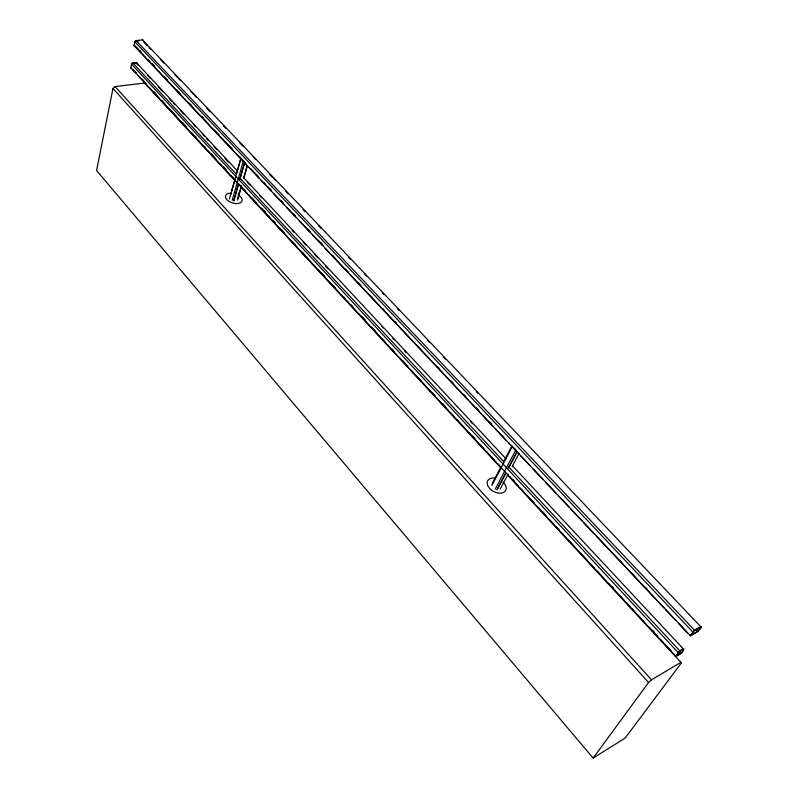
<?xml version="1.0" encoding="UTF-8"?>
<svg xmlns="http://www.w3.org/2000/svg" width="798" height="798" viewBox="0 0 798 798"><rect width="100%" height="100%" fill="white"/><g stroke="black" fill="none" stroke-linecap="round" stroke-linejoin="round"><path stroke-width="1.2" d="M235.111 180.797L144.598 83.032L115.072 86.573L112.987 88.488L96.558 170.483L593.133 758.1L625.223 738L681.392 662.909L680.913 662.31L651.497 679.856L648.565 682.499L593.133 758.1M134.972 46.264L134.712 46.284A1.097 0.798 -44.7 0 1 134.114 45.426L134.882 41.745A1.227 0.898 -44.9 0 1 136.159 40.558L142.463 39.91L701.193 627.168L697.442 631.807L690.051 636.066L694.031 630.839L701.392 626.59L701.193 627.168M131.66 68.528L131.401 68.548A1.087 0.778 -43.7 0 1 130.812 67.72L131.56 64.129A1.217 0.878 -43.8 0 1 132.827 62.962L136.298 62.563L237.415 170.942M690.669 635.457C696.943 624.295 710.26 624.654 690.699 635.487M229.445 198.892L240.896 158.213L243.37 160.837A1.187 0.638 16.9 0 0 243.719 161.106M230.472 195.54L234.851 179.989M236.866 172.817L240.567 159.66M232.188 200.328L243.37 160.837M233.664 200.847L238.422 184.099M239.779 179.311L244.537 162.563M233.864 200.807L238.622 184.059M239.979 179.271L244.737 162.523M238.253 195.719L239.28 192.128M237.355 200.108L241.455 185.784M243.51 178.612L247.27 165.475M237.784 199.231L241.196 187.291M243.929 177.745L247.35 165.804M492.037 483.937L500.555 467.608M503.388 462.162L511.907 445.843M491.937 485.433L512.406 446.232M495.269 489.074L515.867 449.902M496.984 489.663L505.593 473.344M508.456 467.907L517.054 451.598M497.194 489.583L505.792 473.264M508.655 467.828L517.254 451.518M500.127 489.194L508.176 473.992M512.196 466.391L519.099 453.354M675.786 656.175C686.11 652.764 686.669 641.542 675.786 656.175L130.812 67.72M676.365 656.046C687.866 649.961 683.008 645.203 676.365 656.046M697.223 631.707L695.517 629.891M132.727 63.481L136.608 63.411M136.059 41.097L139.201 40.768M149.206 47.661L150.922 49.466M160.368 59.401L163.799 63.012M174.971 74.753L177.545 77.456M194.722 95.511L196.438 97.316M206.742 108.149L210.173 111.76M239.37 142.463L242.811 146.074M253.973 157.804L255.689 159.61M273.724 178.572L275.44 180.378M285.744 191.211L288.317 193.924M318.372 225.515L320.956 228.228M364.746 274.273L366.462 276.078M397.384 308.577L399.1 310.382M443.748 357.334L445.474 359.14M476.386 391.638L478.102 393.444M143.62 41.835L147.051 45.446M177.954 77.935L180.528 80.638M190.822 91.471L193.395 94.174M223.44 125.765L226.014 128.468M269.784 174.493L272.367 177.196M303.26 209.684L304.976 211.49M348.756 257.505L350.472 259.31M382.222 292.706L383.948 294.512M427.718 340.527L429.434 342.332M696.375 629.143L698.09 630.949M136.159 40.558L694.659 630.39M134.882 41.745L692.854 632.036M139.361 50.264L141.066 52.079M152.189 63.87L154.752 66.593M164.159 76.568L167.58 80.199M176.986 90.174L179.56 92.897M189.814 103.79L191.53 105.595M201.794 116.488L203.5 118.303M308.696 229.874L310.412 231.689M320.676 242.572L322.382 244.388M135.5 46.264L138.064 48.977M139.181 50.284L140.897 52.099M148.318 59.85L150.024 61.665M152.009 63.89L154.583 66.613M163.989 76.598L167.41 80.229M176.817 90.204L180.238 93.835M188.787 102.902L193.066 107.441M201.615 116.518L206.403 121.466M214.443 130.124L219.221 135.062M226.423 142.822L229.844 146.453M230.323 146.842L232.038 148.647M239.25 156.428L241.814 159.151M243.141 160.428L244.846 162.243M251.22 169.136L253.784 171.849M255.101 173.116L258.512 176.737M264.048 182.742L265.764 184.557M267.909 186.712L271.33 190.333M280.726 200.298L283.29 203.021M293.544 213.894L295.25 215.699M307.669 229.006L310.232 231.729M318.312 240.168L320.028 241.984M320.497 242.622L323.06 245.335M332.467 255.32L335.888 258.951M345.305 268.926L348.726 272.557M358.132 282.532L360.696 285.255M370.102 295.24L372.666 297.963M382.93 308.846L384.646 310.661M394.9 321.544L396.616 323.36M437.912 367.03L439.618 368.836M450.73 380.616L453.294 383.339M463.538 394.212L465.892 396.845M476.157 407.738L478.72 410.451M488.984 421.344L491.548 424.067M501.812 434.95L503.518 436.765M513.782 447.648L515.498 449.464M619.837 560.146L621.542 561.962M632.664 573.762L634.37 575.567M645.492 587.368L647.208 589.183M134.114 45.426L690.24 635.567M134.772 46.284L234.612 152.238M236.318 154.044L246.552 164.917M249.116 167.63L259.36 178.503M261.066 180.308L271.3 191.181M273.864 193.894L284.098 204.757M286.662 207.48L296.048 217.435M299.459 221.066L309.704 231.929M312.257 234.642L322.502 245.515M325.055 248.228L335.3 259.091M337.005 260.906L348.098 272.677M349.803 274.492L468.416 400.367M470.122 402.172L481.214 413.953M482.92 415.758L493.154 426.631M495.718 429.344L505.962 440.207M508.516 442.93L517.902 452.895M520.466 455.608L529.862 465.583M533.273 469.204L542.67 479.179M546.091 482.8L556.336 493.673M558.899 496.396L569.144 507.269M570.859 509.084L581.961 520.865M583.667 522.68L594.769 534.461M596.475 536.276L663.946 607.876M665.652 609.692L675.896 620.565M678.46 623.288L687.856 633.253M243.36 177.326L505.942 458.76M512.735 466.042L683.537 649.113M136.588 63.561L138.293 65.386M147.64 75.411L150.194 78.154M158.253 86.763L159.949 88.588M160.398 89.087L162.952 91.83M169.296 98.603L171.839 101.336M173.156 102.762L174.852 104.588M180.338 110.443L183.73 114.084M193.924 125.017L195.62 126.842M202.911 134.682L204.607 136.498M206.662 138.682L208.358 140.498M213.964 146.533L216.517 149.266M225.016 158.383L228.418 162.034M247.43 182.393L249.983 185.126M259.32 195.151L261.874 197.874M292.188 230.413L293.893 232.238M303.24 242.263L305.794 244.996M314.532 254.343L317.694 257.764M325.574 266.183L328.118 268.916M381.464 326.143L383.17 327.968M392.676 338.133L394.372 339.958M404.566 350.891L406.262 352.706M470.82 421.923L472.516 423.748M132.827 62.962L236.338 174.213M239.729 177.864L503.598 461.473M508.695 466.95L680.086 651.158M679.128 651.338L680.824 653.163M678.28 652.076L679.976 653.901M131.56 64.129L678.31 652.764M141.944 78.972L143.63 80.807M153.805 91.78L156.338 94.523M182.602 122.862L185.146 125.605M194.463 135.67L196.158 137.495M223.27 166.752L225.814 169.495M263.939 210.642L265.634 212.477M133.037 69.466L136.418 73.127M141.765 79.002L146.004 83.571M153.625 91.8L156.169 94.543M161.804 100.528L165.186 104.179M170.573 110.094L176.188 116.049M182.433 122.892L185.824 126.553M191.42 132.488L193.116 134.313M194.293 135.7L195.989 137.525M203.271 145.276L205.804 148.019M211.241 153.984L215.969 158.982M223.101 166.792L225.644 169.535M232.038 176.338L235.43 179.989M240.048 185.076L242.592 187.819M243.889 189.116L245.584 190.951M251.909 197.884L255.3 201.545M261.664 208.298L263.35 210.123M263.769 210.682L265.465 212.517M273.505 221.086L275.2 222.911M280.716 228.976L284.098 232.637M292.577 241.784L295.11 244.527M302.282 252.148L304.816 254.881M321.375 272.876L324.766 276.527M333.245 285.674L334.931 287.499M343.748 296.896L345.434 298.721M351.03 304.876L352.726 306.711M362.043 316.766L365.434 320.427M372.516 327.948L375.06 330.691M391.698 348.776L393.394 350.601M402.711 360.666L405.254 363.409M432.366 392.676L434.91 395.419M442.76 403.758L445.294 406.501M472.187 435.658L474.73 438.401M512.855 479.548L514.69 481.403M542.51 511.558L544.196 513.383M611.976 586.55L613.672 588.375M652.644 630.44L654.34 632.275M132.508 69.436L135.899 73.097M138.443 75.84L145.216 83.152M149.455 87.73L159.62 98.703M161.316 100.538L165.545 105.107M167.241 106.932L175.71 116.079M179.101 119.74L186.722 127.969M190.114 131.63L200.278 142.603M201.964 144.428L205.355 148.089M207.899 150.832L215.52 159.061M219.759 163.64L228.228 172.787M230.772 175.53L235.001 180.099M238.393 183.759L245.166 191.071M248.557 194.732L256.178 202.961M260.417 207.54L269.734 217.595M271.43 219.43L274.811 223.081M277.355 225.824L284.976 234.063M289.215 238.632L296.836 246.861M300.228 250.522L314.621 266.073M318.013 269.724L324.786 277.046M329.873 282.532L338.342 291.679M340.886 294.422L345.115 298.991M346.811 300.826L354.432 309.055M358.671 313.624L366.292 321.853M370.531 326.432L379.848 336.487M381.544 338.322L384.925 341.973M387.469 344.726L394.252 352.038M399.329 357.524L407.798 366.671M411.189 370.332L414.581 373.983M416.267 375.818L424.745 384.965M428.127 388.616L434.91 395.938M439.987 401.424L448.456 410.571M451 413.314L454.391 416.975M456.925 419.718L464.556 427.947M468.785 432.516L476.406 440.755M480.645 445.324L484.037 448.985M486.571 451.728L489.962 455.379M491.658 457.214L494.201 459.957M497.583 463.618L500.974 467.269M509.443 476.416L517.902 485.553M521.293 489.214L523.827 491.947M527.219 495.608L533.982 502.92M538.221 507.488L545.832 515.707M550.071 520.276L554.301 524.845M555.997 526.68L559.378 530.331M561.912 533.074L563.607 534.899M567.837 539.468L573.762 545.862M579.687 552.266L587.308 560.485M590.69 564.146L594.081 567.797M596.615 570.54L603.388 577.852M608.465 583.338L615.238 590.64M620.315 596.126L623.697 599.787M626.24 602.52L629.622 606.181M632.166 608.924L633.861 610.749M637.243 614.4L643.168 620.804M649.093 627.198L657.552 636.335M660.944 639.986L663.477 642.729M666.869 646.39L671.098 650.959M241.036 187.191L500.735 467.698M507.498 475.01L681.392 662.909M115.072 86.573L651.497 679.856M112.987 88.488L648.565 682.499M142.463 39.91A1.227 0.888 -45.2 0 1 143.291 40.868M136.298 62.563A1.217 0.868 -44 0 1 137.116 63.481M503.059 482.092A10.214 6.643 28.5 0 1 502.082 492.984A10.214 6.643 28.5 0 1 487.797 485.703A10.214 6.643 28.5 0 1 495.418 478.192M238.143 194.961A8.648 4.818 17 0 1 240.128 202.892A8.648 4.818 17 0 1 227.28 200.099A8.648 4.818 17 0 1 229.794 193.146"/></g></svg>
